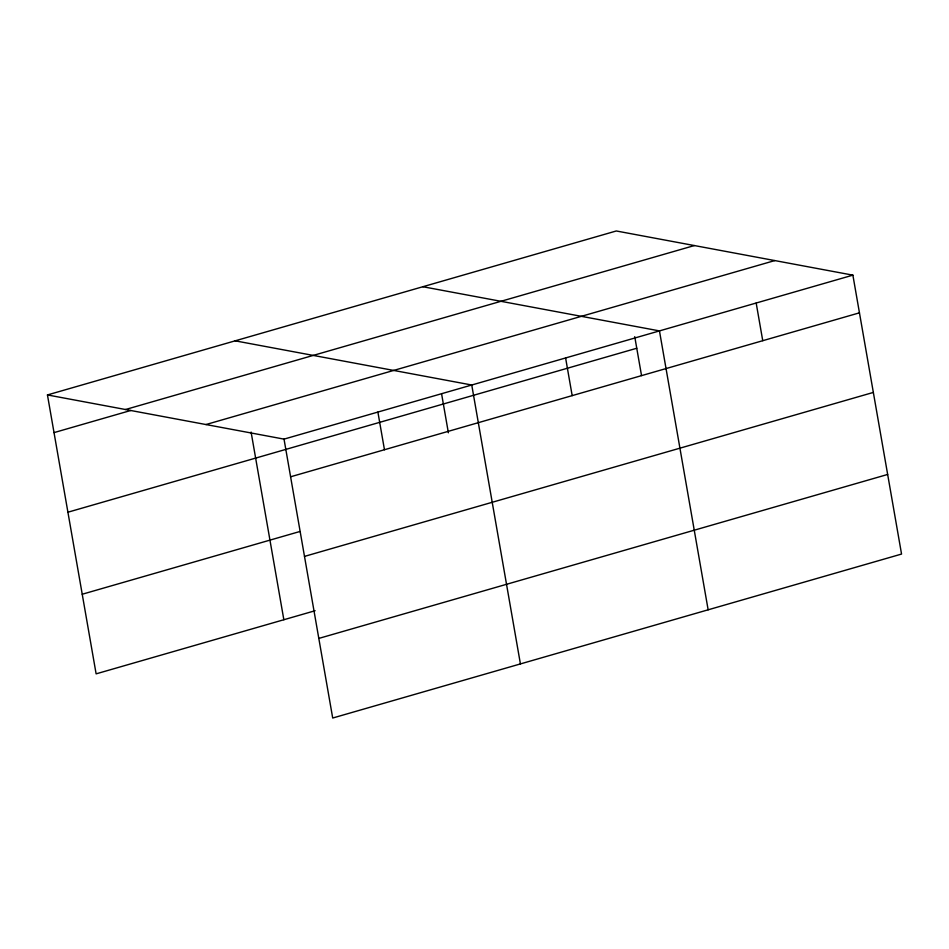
<?xml version="1.0" encoding="UTF-8"?>
<svg xmlns="http://www.w3.org/2000/svg" width="949" height="949" viewBox="0 0 949 949"><rect width="100%" height="100%" fill="white"/><g stroke="black" fill="none" stroke-linecap="round" stroke-linejoin="round"><path stroke-width="1.42" d="M47.45 394.938L616.292 230.975L852.878 275.151L901.55 554.062L332.708 718.025L284.024 439.126L47.45 394.938L96.122 673.849L315.127 610.717M125.517 409.517L694.371 245.554M54.022 432.614L130.82 410.466M205.957 424.547L774.799 260.572M284.024 439.126L852.878 275.151M67.913 512.211L636.767 348.247M290.596 476.789L859.45 312.826M82.231 594.24L299.813 531.523M304.499 556.399L873.341 392.423M318.805 638.416L887.659 474.453M422.886 286.728L659.46 330.904L708.144 609.804M235.174 340.833L471.748 385.009L520.42 663.92M756.175 303.028L762.747 340.691M634.739 336.67L641.536 375.59M565.604 357.963L572.176 395.626M441.593 393.871L448.379 432.78M377.892 412.068L384.464 449.731M251.094 432.056L283.846 619.733"/></g></svg>
